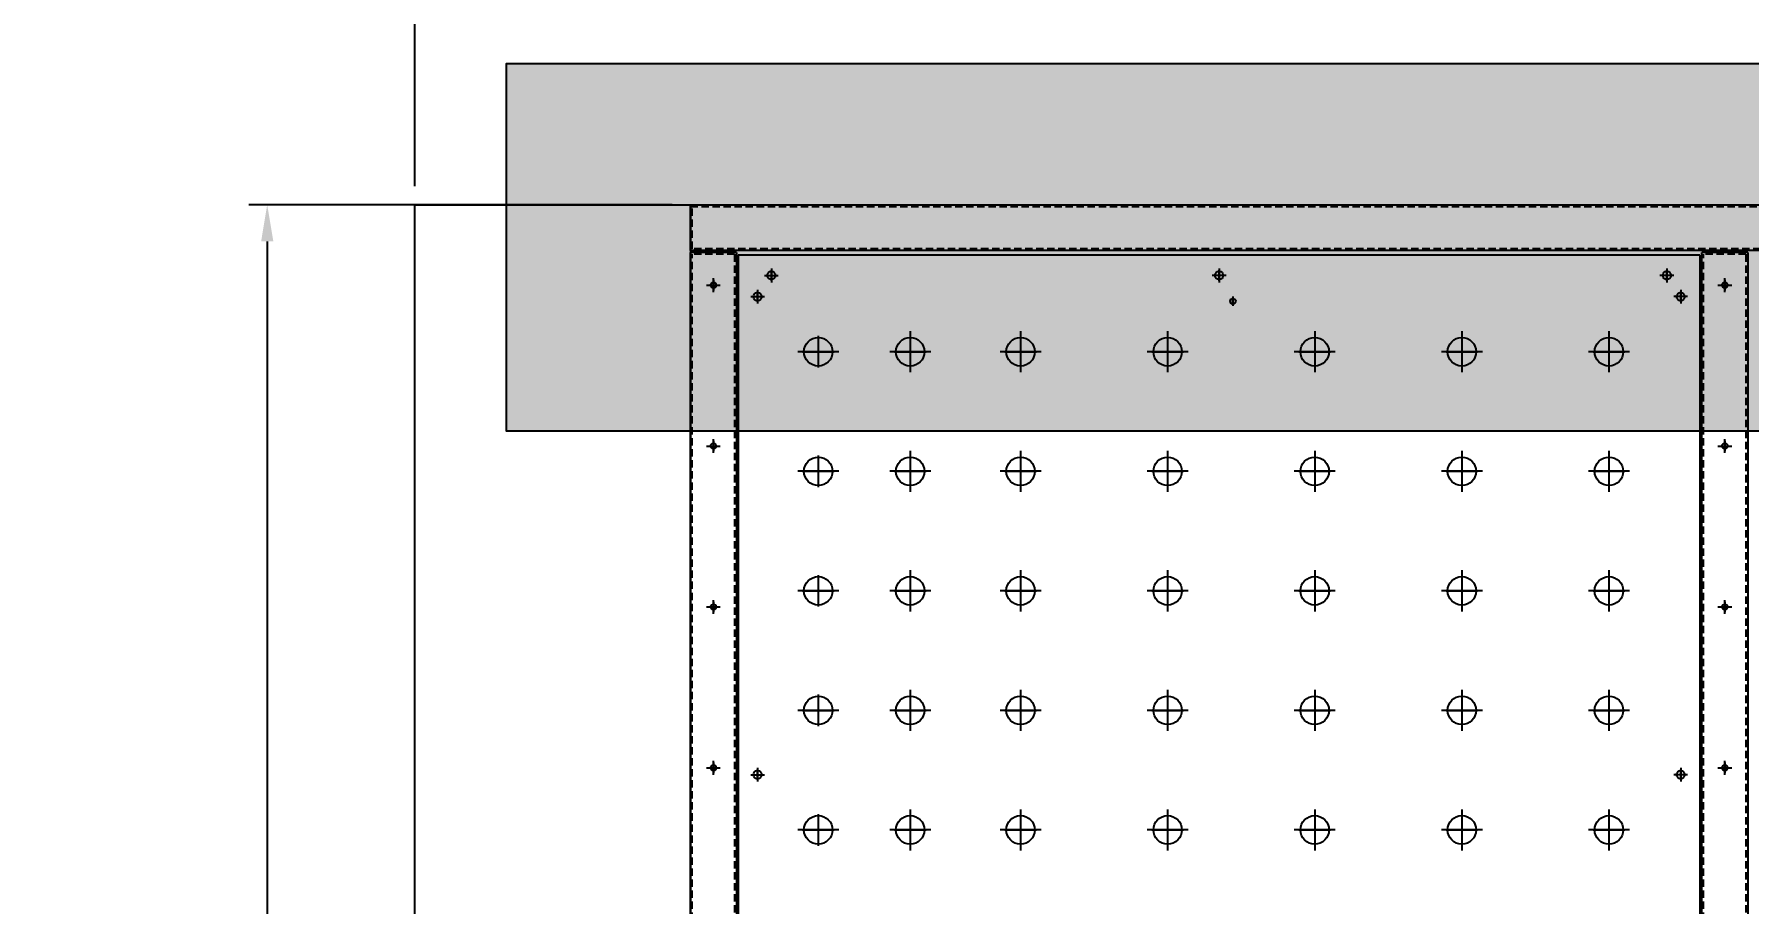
# Model space of a CAD drawing. Header units: millimetres. Extents: x 1038 to 21165, y 665 to 14898.
# Drawn here: x 2863 to 4727, y 12738 to 13684 of the extents above; entities that cross this region are included whole.
import ezdxf

# ---------------------------------------------------------------- set-up
doc = ezdxf.new("R2010")
doc.units = ezdxf.units.MM
doc.linetypes.add('CENTER', pattern=[65, 60, -2, 1, -2])
doc.linetypes.add('HIDDEN', pattern=[3, 2, -1])
doc.layers.get('DEFPOINTS').update_dxf_attribs({"color": 140})
for name, color, linetype in [('00000. 건축마감', 253, 'Continuous'), ('2.위생-급수', 5, 'Continuous'), ('CENTER', 1, 'CENTER'), ('숨은선', 5, 'HIDDEN')]:
    doc.layers.add(name, color=color, linetype=linetype)
doc.styles.get("Standard").update_dxf_attribs({"font": 'arial.ttf'})
doc.dimstyles.new('1.40', dxfattribs={"dimscale": 40, "dimtxt": 1, "dimasz": 1, "dimexe": 0.5, "dimexo": 0.5, "dimgap": 0.5, "dimtad": 1, "dimdec": 1, "dimzin": 9, "dimdsep": 46, "dimtxsty": 'Standard', "dimcen": 0, "dimclrd": 2, "dimclre": 2, "dimclrt": 3, "dimadec": 0, "dimazin": 0, "dimtfac": 1, "dimtdec": 1, "dimtmove": 1, "dimatfit": 3, "dimfxl": 1, "dimtolj": 1, "dimtzin": 0, "dimlwd": -1, "dimlwe": -1, "dimarcsym": 0})

# ---------------------------------------------------------------- blocks, each defined once
blk = doc.blocks.new('A$C386C60FC')
for p, q in [((1632, 50), (0, 50)), ((0, 50), (0, 0)), ((1632, 50), (1632, 0)), ((1632, 50), (1632, 0)), ((0, 0), (1632, 0))]:
    blk.add_line(p, q)
for centre in [(1177, 25), (1177, 25), (1177, 25), (1177, 25), (1177, 25), (1177, 25), (1177, 25), (1177, 25), (1177, 25), (1177, 25), (1177, 25), (1177, 25), (1177, 25), (1177, 25), (1177, 25), (1177, 25), (1177, 25), (1177, 25), (1177, 25), (1177, 25), (1177, 25), (1177, 25), (1177, 25), (1177, 25), (1352, 25), (1352, 25), (1352, 25), (1352, 25), (1352, 25), (1352, 25), (1352, 25), (1352, 25), (1352, 25), (1352, 25), (1352, 25), (1352, 25), (1527, 25), (1527, 25), (1527, 25), (1527, 25), (1527, 25), (1527, 25), (1527, 25), (1527, 25), (1527, 25), (1527, 25), (1527, 25), (1527, 25)]:
    blk.add_circle(centre, 3)
at = {"layer": 'CENTER'}
for p, q in [((1182.6, 25), (1171.3, 25)), ((1182.6, 25), (1171.3, 25)), ((1182.6, 25), (1171.3, 25)), ((1182.6, 25), (1171.3, 25)), ((1182.6, 25), (1171.3, 25)), ((1182.6, 25), (1171.3, 25)), ((1177, 30), (1177, 20)), ((1177, 30), (1177, 20)), ((1177, 30), (1177, 20)), ((1177, 30), (1177, 20)), ((1177, 30), (1177, 20)), ((1177, 30), (1177, 20)), ((1177, 30), (1177, 20)), ((1177, 30), (1177, 20)), ((1177, 30), (1177, 20)), ((1177, 30), (1177, 20)), ((1177, 30), (1177, 20)), ((1177, 30), (1177, 20)), ((1177, 30), (1177, 20)), ((1177, 30), (1177, 20)), ((1177, 30), (1177, 20)), ((1177, 30), (1177, 20)), ((1177, 30), (1177, 20)), ((1177, 30), (1177, 20)), ((1177, 30), (1177, 20)), ((1177, 30), (1177, 20)), ((1177, 30), (1177, 20)), ((1177, 30), (1177, 20)), ((1177, 30), (1177, 20)), ((1177, 30), (1177, 20)), ((1357.6, 25), (1346.3, 25)), ((1357.6, 25), (1346.3, 25)), ((1357.6, 25), (1346.3, 25)), ((1352, 30), (1352, 20)), ((1352, 30), (1352, 20)), ((1352, 30), (1352, 20)), ((1352, 30), (1352, 20)), ((1352, 30), (1352, 20)), ((1352, 30), (1352, 20)), ((1352, 30), (1352, 20)), ((1352, 30), (1352, 20)), ((1352, 30), (1352, 20)), ((1352, 30), (1352, 20)), ((1352, 30), (1352, 20)), ((1352, 30), (1352, 20)), ((1532.6, 25), (1521.3, 25)), ((1532.6, 25), (1521.3, 25)), ((1532.6, 25), (1521.3, 25)), ((1527, 30), (1527, 20)), ((1527, 30), (1527, 20)), ((1527, 30), (1527, 20)), ((1527, 30), (1527, 20)), ((1527, 30), (1527, 20)), ((1527, 30), (1527, 20)), ((1527, 30), (1527, 20)), ((1527, 30), (1527, 20)), ((1527, 30), (1527, 20)), ((1527, 30), (1527, 20)), ((1527, 30), (1527, 20)), ((1527, 30), (1527, 20))]:
    blk.add_line(p, q, dxfattribs=at)
at = {"layer": '숨은선', "ltscale": 4}
for p, q in [((1632, 48), (0, 48)), ((2, 48), (2, 2)), ((1630, 48), (1630, 2)), ((0, 2), (1632, 2))]:
    blk.add_line(p, q, dxfattribs=at)
blk = doc.blocks.new('A$C7F472D06')
for p, q in [((0, 1046), (2690, 1046)), ((0, 1046), (0, 0)), ((0, 0), (2690, 0))]:
    blk.add_line(p, q)
for centre, radius in [((45, 1025), 4.5), ((565, 1025), 4.5), ((22, 1010), 4.5), ((105, 947), 15.5), ((235, 947), 15.5), ((365, 947), 15.5), ((495, 947), 15.5), ((625, 947), 15.5), ((105, 787), 15.5), ((235, 787), 15.5), ((365, 787), 15.5), ((495, 787), 15.5), ((625, 787), 15.5), ((105, 627), 15.5), ((235, 627), 15.5), ((365, 627), 15.5), ((495, 627), 15.5), ((625, 627), 15.5), ((50, 538), 3), ((22, 523), 4.5), ((105, 467), 15.5), ((235, 467), 15.5), ((365, 467), 15.5), ((495, 467), 15.5), ((625, 467), 15.5), ((105, 307), 15.5), ((235, 307), 15.5), ((365, 307), 15.5), ((495, 307), 15.5), ((625, 307), 15.5), ((105, 187), 15.5), ((235, 187), 15.5), ((365, 187), 15.5), ((495, 187), 15.5), ((625, 187), 15.5), ((105, 87), 15.5), ((235, 87), 15.5), ((365, 87), 15.5), ((495, 87), 15.5), ((625, 87), 15.5), ((22, 36), 4.5), ((45, 21), 4.5), ((565, 21), 4.5)]:
    blk.add_circle(centre, radius)
at = {"layer": 'CENTER'}
for p, q in [((45, 1032.5), (45, 1017.5)), ((565, 1032.5), (565, 1017.5)), ((14.5, 1010), (29.5, 1010)), ((27.7, 1010), (16.3, 1010)), ((16.3, 1010), (27.7, 1010)), ((22, 1017.5), (22, 1002.5)), ((37.5, 1025), (52.5, 1025)), ((50.7, 1025), (39.3, 1025)), ((39.3, 1025), (50.7, 1025)), ((557.5, 1025), (572.5, 1025)), ((570.7, 1025), (559.3, 1025)), ((559.3, 1025), (570.7, 1025)), ((105, 969.3), (105, 924.7)), ((105, 929.8), (105, 964.2)), ((105, 964.2), (105, 929.8)), ((105, 929.8), (105, 964.2)), ((235, 969.3), (235, 924.7)), ((235, 929.8), (235, 964.2)), ((235, 964.2), (235, 929.8)), ((235, 929.8), (235, 964.2)), ((365, 969.3), (365, 924.7)), ((365, 929.8), (365, 964.2)), ((365, 964.2), (365, 929.8)), ((365, 929.8), (365, 964.2)), ((495, 969.3), (495, 924.7)), ((495, 929.8), (495, 964.2)), ((495, 964.2), (495, 929.8)), ((495, 929.8), (495, 964.2)), ((625, 969.3), (625, 924.7)), ((625, 929.8), (625, 964.2)), ((625, 964.2), (625, 929.8)), ((625, 929.8), (625, 964.2)), ((82.7, 947), (127.3, 947)), ((87.8, 947), (122.2, 947)), ((212.7, 947), (257.3, 947)), ((217.8, 947), (252.2, 947)), ((342.7, 947), (387.3, 947)), ((347.8, 947), (382.2, 947)), ((472.7, 947), (517.3, 947)), ((477.8, 947), (512.2, 947)), ((477.8, 947), (512.2, 947)), ((602.7, 947), (647.3, 947)), ((607.8, 947), (642.2, 947)), ((607.8, 947), (642.2, 947)), ((105, 809.3), (105, 764.7)), ((105, 769.8), (105, 804.2)), ((105, 804.2), (105, 769.8)), ((105, 769.8), (105, 804.2)), ((235, 809.3), (235, 764.7)), ((235, 769.8), (235, 804.2)), ((235, 804.2), (235, 769.8)), ((235, 769.8), (235, 804.2)), ((365, 809.3), (365, 764.7)), ((365, 769.8), (365, 804.2)), ((365, 804.2), (365, 769.8)), ((365, 769.8), (365, 804.2)), ((495, 809.3), (495, 764.7)), ((495, 769.8), (495, 804.2)), ((495, 804.2), (495, 769.8)), ((495, 769.8), (495, 804.2)), ((625, 809.3), (625, 764.7)), ((625, 769.8), (625, 804.2)), ((625, 804.2), (625, 769.8)), ((625, 769.8), (625, 804.2)), ((82.7, 787), (127.3, 787)), ((87.8, 787), (122.2, 787)), ((212.7, 787), (257.3, 787)), ((217.8, 787), (252.2, 787)), ((342.7, 787), (387.3, 787)), ((347.8, 787), (382.2, 787)), ((472.7, 787), (517.3, 787)), ((477.8, 787), (512.2, 787)), ((477.8, 787), (512.2, 787)), ((602.7, 787), (647.3, 787)), ((607.8, 787), (642.2, 787)), ((607.8, 787), (642.2, 787)), ((105, 649.3), (105, 604.7)), ((105, 609.8), (105, 644.2)), ((105, 644.2), (105, 609.8)), ((105, 609.8), (105, 644.2)), ((235, 649.3), (235, 604.7)), ((235, 609.8), (235, 644.2)), ((235, 644.2), (235, 609.8)), ((235, 609.8), (235, 644.2)), ((365, 649.3), (365, 604.7)), ((365, 609.8), (365, 644.2)), ((365, 644.2), (365, 609.8)), ((365, 609.8), (365, 644.2)), ((495, 649.3), (495, 604.7)), ((495, 609.8), (495, 644.2)), ((495, 644.2), (495, 609.8)), ((495, 609.8), (495, 644.2)), ((625, 649.3), (625, 604.7)), ((625, 609.8), (625, 644.2)), ((625, 644.2), (625, 609.8)), ((625, 609.8), (625, 644.2)), ((82.7, 627), (127.3, 627)), ((87.8, 627), (122.2, 627)), ((212.7, 627), (257.3, 627)), ((217.8, 627), (252.2, 627)), ((342.7, 627), (387.3, 627)), ((347.8, 627), (382.2, 627)), ((472.7, 627), (517.3, 627)), ((477.8, 627), (512.2, 627)), ((477.8, 627), (512.2, 627)), ((602.7, 627), (647.3, 627)), ((607.8, 627), (642.2, 627)), ((607.8, 627), (642.2, 627)), ((14.5, 523), (29.5, 523)), ((27.7, 523), (16.3, 523)), ((16.3, 523), (27.7, 523)), ((22, 530.5), (22, 515.5)), ((45, 538), (55, 538)), ((53.8, 538), (46.2, 538)), ((46.2, 538), (53.8, 538)), ((105, 489.3), (105, 444.7)), ((235, 489.3), (235, 444.7)), ((365, 489.3), (365, 444.7)), ((495, 489.3), (495, 444.7)), ((625, 489.3), (625, 444.7)), ((82.7, 467), (127.3, 467)), ((87.8, 467), (122.2, 467)), ((105, 449.8), (105, 484.2)), ((105, 484.2), (105, 449.8)), ((105, 449.8), (105, 484.2)), ((212.7, 467), (257.3, 467)), ((217.8, 467), (252.2, 467)), ((235, 449.8), (235, 484.2)), ((235, 484.2), (235, 449.8)), ((235, 449.8), (235, 484.2)), ((342.7, 467), (387.3, 467)), ((347.8, 467), (382.2, 467)), ((365, 449.8), (365, 484.2)), ((365, 484.2), (365, 449.8)), ((365, 449.8), (365, 484.2)), ((472.7, 467), (517.3, 467)), ((477.8, 467), (512.2, 467)), ((477.8, 467), (512.2, 467)), ((495, 449.8), (495, 484.2)), ((495, 484.2), (495, 449.8)), ((495, 449.8), (495, 484.2)), ((602.7, 467), (647.3, 467)), ((607.8, 467), (642.2, 467)), ((607.8, 467), (642.2, 467)), ((625, 449.8), (625, 484.2)), ((625, 484.2), (625, 449.8)), ((625, 449.8), (625, 484.2)), ((105, 329.3), (105, 284.7)), ((105, 289.8), (105, 324.2)), ((105, 324.2), (105, 289.8)), ((105, 289.8), (105, 324.2)), ((235, 329.3), (235, 284.7)), ((235, 289.8), (235, 324.2)), ((235, 324.2), (235, 289.8)), ((235, 289.8), (235, 324.2)), ((365, 329.3), (365, 284.7)), ((365, 289.8), (365, 324.2)), ((365, 324.2), (365, 289.8)), ((365, 289.8), (365, 324.2)), ((495, 329.3), (495, 284.7)), ((495, 289.8), (495, 324.2)), ((495, 324.2), (495, 289.8)), ((495, 289.8), (495, 324.2)), ((625, 329.3), (625, 284.7)), ((625, 289.8), (625, 324.2)), ((625, 324.2), (625, 289.8)), ((625, 289.8), (625, 324.2)), ((82.7, 307), (127.3, 307)), ((87.8, 307), (122.2, 307)), ((212.7, 307), (257.3, 307)), ((217.8, 307), (252.2, 307)), ((342.7, 307), (387.3, 307)), ((347.8, 307), (382.2, 307)), ((472.7, 307), (517.3, 307)), ((477.8, 307), (512.2, 307)), ((477.8, 307), (512.2, 307)), ((602.7, 307), (647.3, 307)), ((607.8, 307), (642.2, 307)), ((607.8, 307), (642.2, 307)), ((105, 209.3), (105, 164.7)), ((235, 209.3), (235, 164.7)), ((365, 209.3), (365, 164.7)), ((495, 209.3), (495, 164.7)), ((625, 209.3), (625, 164.7)), ((82.7, 187), (127.3, 187)), ((87.8, 187), (122.2, 187)), ((105, 169.8), (105, 204.2)), ((105, 204.2), (105, 169.8)), ((105, 169.8), (105, 204.2)), ((212.7, 187), (257.3, 187)), ((217.8, 187), (252.2, 187)), ((235, 169.8), (235, 204.2)), ((235, 204.2), (235, 169.8)), ((235, 169.8), (235, 204.2)), ((342.7, 187), (387.3, 187)), ((347.8, 187), (382.2, 187)), ((365, 169.8), (365, 204.2)), ((365, 204.2), (365, 169.8)), ((365, 169.8), (365, 204.2)), ((472.7, 187), (517.3, 187)), ((477.8, 187), (512.2, 187)), ((477.8, 187), (512.2, 187)), ((495, 169.8), (495, 204.2)), ((495, 204.2), (495, 169.8)), ((495, 169.8), (495, 204.2)), ((602.7, 187), (647.3, 187)), ((607.8, 187), (642.2, 187)), ((607.8, 187), (642.2, 187)), ((625, 169.8), (625, 204.2)), ((625, 204.2), (625, 169.8)), ((625, 169.8), (625, 204.2)), ((105, 109.3), (105, 64.7)), ((105, 69.8), (105, 104.2)), ((105, 104.2), (105, 69.8)), ((105, 69.8), (105, 104.2)), ((235, 109.3), (235, 64.7)), ((235, 69.8), (235, 104.2)), ((235, 104.2), (235, 69.8)), ((235, 69.8), (235, 104.2)), ((365, 109.3), (365, 64.7)), ((365, 69.8), (365, 104.2)), ((365, 104.2), (365, 69.8)), ((365, 69.8), (365, 104.2)), ((495, 109.3), (495, 64.7)), ((495, 69.8), (495, 104.2)), ((495, 104.2), (495, 69.8)), ((495, 69.8), (495, 104.2)), ((625, 109.3), (625, 64.7)), ((625, 69.8), (625, 104.2)), ((625, 104.2), (625, 69.8)), ((625, 69.8), (625, 104.2)), ((87.8, 87), (122.2, 87)), ((217.8, 87), (252.2, 87)), ((347.8, 87), (382.2, 87)), ((477.8, 87), (512.2, 87)), ((607.8, 87), (642.2, 87)), ((22, 28.5), (22, 43.5)), ((14.5, 36), (29.5, 36)), ((27.7, 36), (16.3, 36)), ((16.3, 36), (27.7, 36)), ((37.5, 21), (52.5, 21)), ((50.7, 21), (39.3, 21)), ((39.3, 21), (50.7, 21)), ((45, 13.5), (45, 28.5)), ((557.5, 21), (572.5, 21)), ((570.7, 21), (559.3, 21)), ((559.3, 21), (570.7, 21)), ((565, 13.5), (565, 28.5))]:
    blk.add_line(p, q, dxfattribs=at)
blk = doc.blocks.new('A$C0D2A4811')
for p, q in [((0, 50), (2696, 50)), ((0, 50), (0, 0)), ((2696, 0), (0, 0))]:
    blk.add_line(p, q)
for centre in [(35.5, 25), (210.5, 25), (385.5, 25), (560.5, 25)]:
    blk.add_circle(centre, 3)
at = {"layer": 'CENTER'}
for p, q in [((43, 25), (28, 25)), ((29.8, 25), (41.2, 25)), ((41.2, 25), (29.8, 25)), ((35.5, 17.5), (35.5, 32.5)), ((35.5, 19.3), (35.5, 30.7)), ((218, 25), (203, 25)), ((204.8, 25), (216.2, 25)), ((216.2, 25), (204.8, 25)), ((210.5, 17.5), (210.5, 32.5)), ((210.5, 19.3), (210.5, 30.7)), ((393, 25), (378, 25)), ((379.8, 25), (391.2, 25)), ((391.2, 25), (379.8, 25)), ((385.5, 17.5), (385.5, 32.5)), ((385.5, 19.3), (385.5, 30.7)), ((568, 25), (553, 25)), ((554.8, 25), (566.2, 25)), ((566.2, 25), (554.8, 25)), ((560.5, 17.5), (560.5, 32.5)), ((560.5, 19.3), (560.5, 30.7))]:
    blk.add_line(p, q, dxfattribs=at)
at = {"layer": '숨은선', "ltscale": 4}
for p, q in [((2, 48), (2694, 48)), ((2, 48), (2, 2)), ((2694, 2), (2, 2))]:
    blk.add_line(p, q, dxfattribs=at)
blk = doc.blocks.new('A$C7D0C469F')
for p, q in [((0, 50), (2696, 50)), ((0, 50), (0, 0)), ((2696, 0), (0, 0))]:
    blk.add_line(p, q)
for centre in [(35.5, 25), (210.5, 25), (385.5, 25), (560.5, 25)]:
    blk.add_circle(centre, 3)
at = {"layer": 'CENTER'}
for p, q in [((43, 25), (28, 25)), ((29.8, 25), (41.2, 25)), ((41.2, 25), (29.8, 25)), ((35.5, 17.5), (35.5, 32.5)), ((35.5, 19.3), (35.5, 30.7)), ((218, 25), (203, 25)), ((204.8, 25), (216.2, 25)), ((216.2, 25), (204.8, 25)), ((210.5, 17.5), (210.5, 32.5)), ((210.5, 19.3), (210.5, 30.7)), ((393, 25), (378, 25)), ((379.8, 25), (391.2, 25)), ((391.2, 25), (379.8, 25)), ((385.5, 17.5), (385.5, 32.5)), ((385.5, 19.3), (385.5, 30.7)), ((568, 25), (553, 25)), ((554.8, 25), (566.2, 25)), ((566.2, 25), (554.8, 25)), ((560.5, 17.5), (560.5, 32.5)), ((560.5, 19.3), (560.5, 30.7))]:
    blk.add_line(p, q, dxfattribs=at)
at = {"layer": '숨은선', "ltscale": 4}
for p, q in [((2, 48), (2694, 48)), ((2, 48), (2, 2)), ((2694, 2), (2, 2))]:
    blk.add_line(p, q, dxfattribs=at)
blk = doc.blocks.new('*D77')
at = {"color": 2, "transparency": 16777216}
for p, q in [((3556.2, 13498.3), (3095.9, 13498.3)), ((3115.9, 13458.3), (3115.9, 10738.3)), ((3556.2, 10698.3), (3095.9, 10698.3))]:
    blk.add_line(p, q, dxfattribs=at)
for points in [[(3109.3, 13458.3), (3122.6, 13458.3), (3115.9, 13498.3)], [(3109.3, 10738.3), (3122.6, 10738.3), (3115.9, 10698.3)]]:
    blk.add_solid(points, dxfattribs=at)
at = {"layer": 'DEFPOINTS', "color": 0, "transparency": 16777216}
for p in [(3576.2, 13498.3), (3115.9, 10698.3), (3576.2, 10698.3)]:
    blk.add_point(p, dxfattribs=at)
at = {"color": 3, "transparency": 16777216, "insert": (2993.8, 12098.3), "char_height": 200, "attachment_point": 5, "rotation": 90}
blk.add_mtext('\\A1;2800', dxfattribs=at)
blk = doc.blocks.new('_DotSmall')
at = {"color": 0, "linetype": 'ByBlock', "const_width": 0.5}
blk.add_lwpolyline([(-0.0625, 0, 1), (0.0625, 0, 1)], format="xyb", close=True, dxfattribs=at)
blk = doc.blocks.new('*D72')
at = {"color": 2, "transparency": 16777216}
for p, q in [((3276.6, 13518.3), (3276.6, 13990.4)), ((9475.9, 13518.3), (9475.9, 13990.4)), ((3316.6, 13970.4), (9435.9, 13970.4))]:
    blk.add_line(p, q, dxfattribs=at)
for points in [[(3316.6, 13977.1), (3316.6, 13963.8), (3276.6, 13970.4)], [(9435.9, 13977.1), (9435.9, 13963.8), (9475.9, 13970.4)]]:
    blk.add_solid(points, dxfattribs=at)
at = {"layer": 'DEFPOINTS', "color": 0, "transparency": 16777216}
for p in [(9475.9, 13970.4), (3276.6, 13498.3), (9475.9, 13498.3)]:
    blk.add_point(p, dxfattribs=at)
at = {"color": 3, "transparency": 16777216, "insert": (6376.2, 14092.5), "char_height": 200, "width": 460, "attachment_point": 5}
blk.add_mtext('\\A1;6200', dxfattribs=at)

msp = doc.modelspace()

# ---------------------------------------------------------------- hatches: boundary and pattern name
h = msp.add_hatch()
h.set_pattern_fill('AR-CONC', color=8)
h.set_pattern_definition([(50, (-45017.12, 8151.23), (182.18467, -15.9391), [19.05, -209.55]), (355, (-45017.12, 8151.23), (-35.2434, 191.05685), [15.24, -167.6406]), (100.45144, (-45001.94, 8149.9), (146.94125, 175.11775), [16.19, -178.09024]), (46.1842, (-45017.12, 8202.03), (271.079, -42.0423), [28.575, -314.325]), (96.63556, (-44994.53, 8198.52), (237.4041, 247.4261), [24.285, -267.1356]), (351.18415, (-45017.12, 8202.03), (237.4041, 247.4261), [22.86, -251.4597]), (21, (-44991.72, 8189.33), (151.6144, -102.2652), [19.05, -209.55]), (326, (-44991.72, 8189.33), (61.802, 184.18797), [15.24, -167.64]), (71.45144, (-44979.08, 8180.8), (213.4164, 81.92277), [16.19, -178.08994]), (37.5, (-45017.12, 8151.227), (3.0886, 84.55504), [0, -165.608, 0, -170.18, 0, -168.275]), (7.5, (-45017.12, 8151.23), (66.81966, 100.18057), [0, -97.028, 0, -161.798, 0, -64.135]), (327.5, (-45073.76, 8151.23), (135.590595, -5.72874), [0, -63.5, 0, -198.12, 0, -262.89]), (317.5, (-45099.16, 8151.23), (148.12918, 25.4265), [0, -82.55, 0, -131.572, 0, -186.69])])
h.paths.add_polyline_path([(9376.24, 13651.81), (3376.24, 13651.81), (3376.24, 13251.81), (9376.24, 13251.81)])

# ---------------------------------------------------------------- linework, layer by layer
at = {"layer": '00000. 건축마감'}
msp.add_lwpolyline([(9376.24, 13251.81), (3376.24, 13251.81), (3376.24, 13651.81), (9376.24, 13651.81)], close=True, dxfattribs=at)
at = {"layer": '2.위생-급수', "color": 4}
msp.add_lwpolyline([(3561.24, 10698.31), (3276.59, 10698.31), (3276.59, 13498.31), (3576.24, 13498.31), (3576.24, 10700.31), (3576.24, 10698.31)], close=True, dxfattribs=at)

# ---------------------------------------------------------------- block references
at = {"color": 7, "xscale": -1, "rotation": 180}
msp.add_blockref('A$C386C60FC', (3576.24, 13498.31), dxfattribs=at)
at = {"color": 7, "rotation": 270}
for name, p in [('A$C7D0C469F', (3576.24, 13446.31)), ('A$C0D2A4811', (4676.24, 13446.31)), ('A$C7F472D06', (3628.24, 13443.31))]:
    msp.add_blockref(name, p, dxfattribs=at)

# ---------------------------------------------------------------- dimensions: what is measured, and where the dimension line sits
at = {"color": 7}
dim = msp.add_linear_dim(base=(9475.85, 13970.43), p1=(3276.59, 13498.31), p2=(9475.85, 13498.31), text='6200', dimstyle='1.40', override={"dimtxt": 5, "dimblk1": 'DotSmall', "dimfxl": 1.25}, dxfattribs=at)
dim.commit()
dim.dimension.update_dxf_attribs({"geometry": '*D72', "text_midpoint": (6376.22, 14092.55)})
dim = msp.add_linear_dim(base=(3115.94, 10698.31), p1=(3576.24, 13498.31), p2=(3576.24, 10698.31), angle=90, dimstyle='1.40', override={"dimtxt": 5, "dimblk1": 'DotSmall', "dimfxl": 1.25}, dxfattribs=at)
dim.commit()
dim.dimension.update_dxf_attribs({"geometry": '*D77', "text_midpoint": (2993.83, 12098.31)})

doc.saveas('drawing.dxf')
